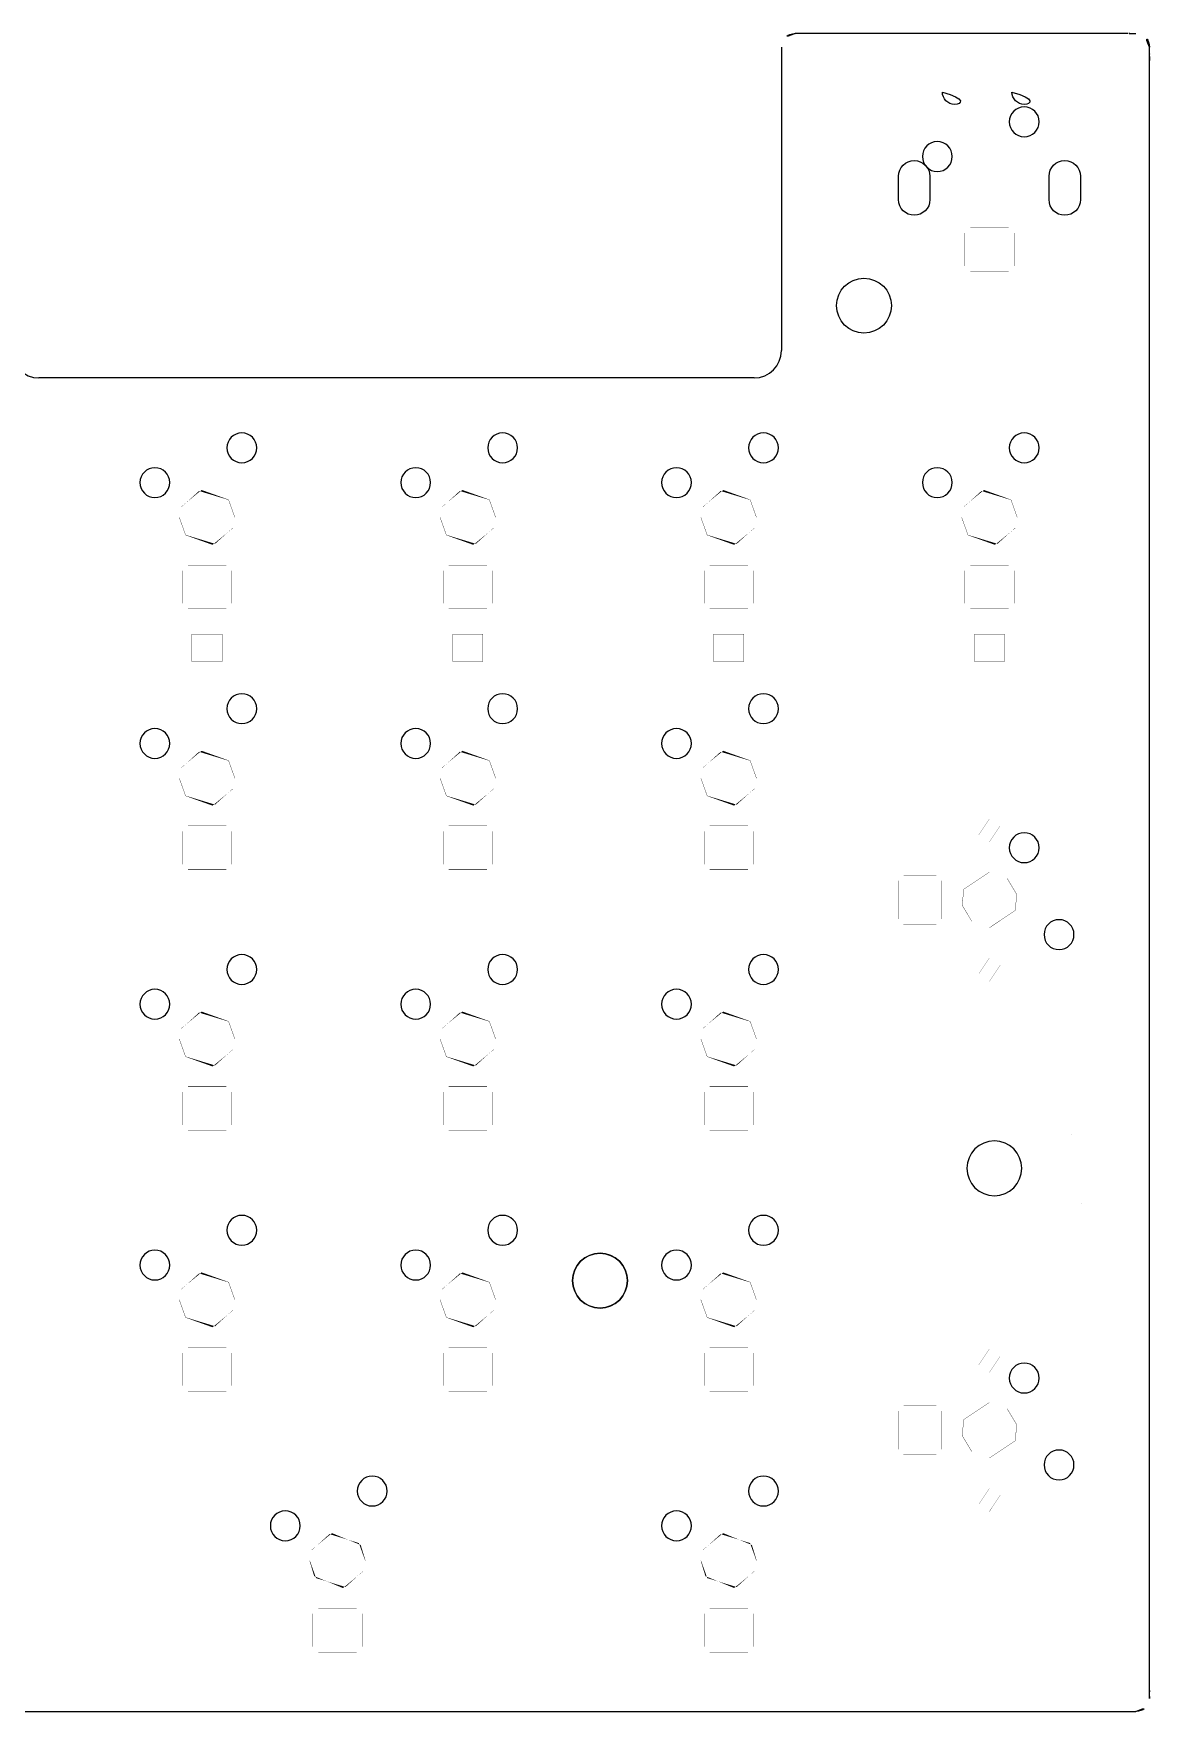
# Model space of a CAD drawing. Header units: millimetres. Extents: x 1963163760 to 1963164260, y 1135949646 to 1135950337.
# Drawn here: x 1963164178.8 to 1963164260.3, y 1135950041 to 1135950163.6 of the extents above; entities that cross this region are included whole.
import ezdxf

# ---------------------------------------------------------------- set-up
doc = ezdxf.new("R2010")
doc.units = ezdxf.units.MM

# ---------------------------------------------------------------- blocks, each defined once
blk = doc.blocks.new('*U20')
blk.add_lwpolyline([(1.45, 5.33, 1), (3.63, 5.33), (3.63, 5.33, 1), (1.45, 5.33)], format="xyb")
blk.add_lwpolyline([(1.45, 5.33, 1), (3.63, 5.33), (3.63, 5.33, 1), (1.45, 5.33)], format="xyb")
blk.add_lwpolyline([(1.45, 5.33, 1), (3.63, 5.33), (3.63, 5.33, 1), (1.45, 5.33)], format="xyb")
blk.add_lwpolyline([(1.45, 5.33, 1), (3.63, 5.33), (3.63, 5.33, 1), (1.45, 5.33)], format="xyb")
blk.add_lwpolyline([(1.45, 5.33, 1), (3.63, 5.33), (3.63, 5.33, 1), (1.45, 5.33)], format="xyb")
blk.add_lwpolyline([(-4.9, 2.79, 1), (-2.72, 2.79, 1)], format="xyb", close=True)
blk.add_lwpolyline([(-4.9, 2.79, 1), (-2.72, 2.79, 1)], format="xyb", close=True)
blk.add_lwpolyline([(-4.9, 2.79, 1), (-2.72, 2.79, 1)], format="xyb", close=True)
blk.add_lwpolyline([(-4.9, 2.79, 1), (-2.72, 2.79, 1)], format="xyb", close=True)
blk.add_lwpolyline([(-4.9, 2.79, 1), (-2.72, 2.79, 1)], format="xyb", close=True)
at = {"const_width": 0.0254}
for points in [[(-2.03, 0.25, 1), (2.03, 0.25, 1)], [(1.8, -3.63, 0.414193), (1.4, -3.23), (1.4, -3.23), (-1.4, -3.23, 0.003953), (-1.41, -3.23), (-1.41, -3.23, 0.40959), (-1.8, -3.63, 0.000096), (-1.8, -3.63), (-1.8, -3.63), (-1.8, -6.03), (-1.8, -6.03, 0.414193), (-1.4, -6.43), (-1.4, -6.43), (1.4, -6.43), (1.4, -6.43, 0.414193), (1.8, -6.03)], [(1.8, -3.63, 0.414193), (1.4, -3.23), (1.4, -3.23), (-1.4, -3.23, 0.003953), (-1.41, -3.23), (-1.41, -3.23, 0.40959), (-1.8, -3.63, 0.000096), (-1.8, -3.63), (-1.8, -3.63), (-1.8, -6.03), (-1.8, -6.03, 0.414193), (-1.4, -6.43), (-1.4, -6.43), (1.4, -6.43), (1.4, -6.43, 0.414193), (1.8, -6.03)]]:
    blk.add_lwpolyline(points, format="xyb", close=True, dxfattribs=at)
for points in [[(-5.93, 0.25, 1), (-4.23, 0.25), (-4.23, 0.25, 1), (-5.93, 0.25)], [(4.23, 0.25, 1), (5.93, 0.25), (5.93, 0.25, 1), (4.23, 0.25)]]:
    blk.add_lwpolyline(points, format="xyb", dxfattribs=at)
blk = doc.blocks.new('*U21')
at = {"color": 0, "linetype": 'ByBlock', "lineweight": -2, "transparency": 16777216}
for p in [(0, 0), (19.05, 0), (38.1, 0), (57.15, 0)]:
    blk.add_blockref('*U20', p, dxfattribs=at)
blk = doc.blocks.new('*U22')
blk.add_lwpolyline([(1.45, 5.33, 1), (3.63, 5.33), (3.63, 5.33, 1), (1.45, 5.33)], format="xyb")
blk.add_lwpolyline([(1.45, 5.33, 1), (3.63, 5.33), (3.63, 5.33, 1), (1.45, 5.33)], format="xyb")
blk.add_lwpolyline([(1.45, 5.33, 1), (3.63, 5.33), (3.63, 5.33, 1), (1.45, 5.33)], format="xyb")
blk.add_lwpolyline([(1.45, 5.33, 1), (3.63, 5.33), (3.63, 5.33, 1), (1.45, 5.33)], format="xyb")
blk.add_lwpolyline([(1.45, 5.33, 1), (3.63, 5.33), (3.63, 5.33, 1), (1.45, 5.33)], format="xyb")
blk.add_lwpolyline([(-4.9, 2.79, 1), (-2.72, 2.79, 1)], format="xyb", close=True)
blk.add_lwpolyline([(-4.9, 2.79, 1), (-2.72, 2.79, 1)], format="xyb", close=True)
blk.add_lwpolyline([(-4.9, 2.79, 1), (-2.72, 2.79, 1)], format="xyb", close=True)
blk.add_lwpolyline([(-4.9, 2.79, 1), (-2.72, 2.79, 1)], format="xyb", close=True)
blk.add_lwpolyline([(-4.9, 2.79, 1), (-2.72, 2.79, 1)], format="xyb", close=True)
at = {"const_width": 0.0254}
for points in [[(-2.03, 0.25, 1), (2.03, 0.25, 1)], [(1.8, -3.63, 0.414193), (1.4, -3.23), (1.4, -3.23), (-1.4, -3.23, 0.003953), (-1.41, -3.23), (-1.41, -3.23, 0.40959), (-1.8, -3.63, 0.000096), (-1.8, -3.63), (-1.8, -3.63), (-1.8, -6.03), (-1.8, -6.03, 0.414193), (-1.4, -6.43), (-1.4, -6.43), (1.4, -6.43), (1.4, -6.43, 0.414193), (1.8, -6.03)], [(1.8, -3.63, 0.414193), (1.4, -3.23), (1.4, -3.23), (-1.4, -3.23, 0.003953), (-1.41, -3.23), (-1.41, -3.23, 0.40959), (-1.8, -3.63, 0.000096), (-1.8, -3.63), (-1.8, -3.63), (-1.8, -6.03), (-1.8, -6.03, 0.414193), (-1.4, -6.43), (-1.4, -6.43), (1.4, -6.43), (1.4, -6.43, 0.414193), (1.8, -6.03)]]:
    blk.add_lwpolyline(points, format="xyb", close=True, dxfattribs=at)
for points in [[(-5.93, 0.25, 1), (-4.23, 0.25), (-4.23, 0.25, 1), (-5.93, 0.25)], [(4.23, 0.25, 1), (5.93, 0.25), (5.93, 0.25, 1), (4.23, 0.25)]]:
    blk.add_lwpolyline(points, format="xyb", dxfattribs=at)
blk = doc.blocks.new('*U23')
at = {"color": 0, "linetype": 'ByBlock', "lineweight": -2, "transparency": 16777216}
for p in [(0, 0), (19.05, 0), (38.1, 0)]:
    blk.add_blockref('*U22', p, dxfattribs=at)
blk = doc.blocks.new('*U24')
blk.add_lwpolyline([(1.45, 5.33, 1), (3.63, 5.33), (3.63, 5.33, 1), (1.45, 5.33)], format="xyb")
blk.add_lwpolyline([(1.45, 5.33, 1), (3.63, 5.33), (3.63, 5.33, 1), (1.45, 5.33)], format="xyb")
blk.add_lwpolyline([(1.45, 5.33, 1), (3.63, 5.33), (3.63, 5.33, 1), (1.45, 5.33)], format="xyb")
blk.add_lwpolyline([(1.45, 5.33, 1), (3.63, 5.33), (3.63, 5.33, 1), (1.45, 5.33)], format="xyb")
blk.add_lwpolyline([(1.45, 5.33, 1), (3.63, 5.33), (3.63, 5.33, 1), (1.45, 5.33)], format="xyb")
blk.add_lwpolyline([(-4.9, 2.79, 1), (-2.72, 2.79, 1)], format="xyb", close=True)
blk.add_lwpolyline([(-4.9, 2.79, 1), (-2.72, 2.79, 1)], format="xyb", close=True)
blk.add_lwpolyline([(-4.9, 2.79, 1), (-2.72, 2.79, 1)], format="xyb", close=True)
blk.add_lwpolyline([(-4.9, 2.79, 1), (-2.72, 2.79, 1)], format="xyb", close=True)
blk.add_lwpolyline([(-4.9, 2.79, 1), (-2.72, 2.79, 1)], format="xyb", close=True)
at = {"const_width": 0.0254}
for points in [[(-2.03, 0.25, 1), (2.03, 0.25, 1)], [(1.8, -3.63, 0.414193), (1.4, -3.23), (1.4, -3.23), (-1.4, -3.23, 0.003953), (-1.41, -3.23), (-1.41, -3.23, 0.40959), (-1.8, -3.63, 0.000096), (-1.8, -3.63), (-1.8, -3.63), (-1.8, -6.03), (-1.8, -6.03, 0.414193), (-1.4, -6.43), (-1.4, -6.43), (1.4, -6.43), (1.4, -6.43, 0.414193), (1.8, -6.03)], [(1.8, -3.63, 0.414193), (1.4, -3.23), (1.4, -3.23), (-1.4, -3.23, 0.003953), (-1.41, -3.23), (-1.41, -3.23, 0.40959), (-1.8, -3.63, 0.000096), (-1.8, -3.63), (-1.8, -3.63), (-1.8, -6.03), (-1.8, -6.03, 0.414193), (-1.4, -6.43), (-1.4, -6.43), (1.4, -6.43), (1.4, -6.43, 0.414193), (1.8, -6.03)]]:
    blk.add_lwpolyline(points, format="xyb", close=True, dxfattribs=at)
for points in [[(-5.93, 0.25, 1), (-4.23, 0.25), (-4.23, 0.25, 1), (-5.93, 0.25)], [(4.23, 0.25, 1), (5.93, 0.25), (5.93, 0.25, 1), (4.23, 0.25)]]:
    blk.add_lwpolyline(points, format="xyb", dxfattribs=at)
blk = doc.blocks.new('*U25')
at = {"color": 0, "linetype": 'ByBlock', "lineweight": -2, "transparency": 16777216}
for p in [(0, 0), (19.05, 0), (38.1, 0)]:
    blk.add_blockref('*U24', p, dxfattribs=at)
blk = doc.blocks.new('*U26')
blk.add_lwpolyline([(1.45, 5.33, 1), (3.63, 5.33), (3.63, 5.33, 1), (1.45, 5.33)], format="xyb")
blk.add_lwpolyline([(1.45, 5.33, 1), (3.63, 5.33), (3.63, 5.33, 1), (1.45, 5.33)], format="xyb")
blk.add_lwpolyline([(1.45, 5.33, 1), (3.63, 5.33), (3.63, 5.33, 1), (1.45, 5.33)], format="xyb")
blk.add_lwpolyline([(1.45, 5.33, 1), (3.63, 5.33), (3.63, 5.33, 1), (1.45, 5.33)], format="xyb")
blk.add_lwpolyline([(1.45, 5.33, 1), (3.63, 5.33), (3.63, 5.33, 1), (1.45, 5.33)], format="xyb")
blk.add_lwpolyline([(-4.9, 2.79, 1), (-2.72, 2.79, 1)], format="xyb", close=True)
blk.add_lwpolyline([(-4.9, 2.79, 1), (-2.72, 2.79, 1)], format="xyb", close=True)
blk.add_lwpolyline([(-4.9, 2.79, 1), (-2.72, 2.79, 1)], format="xyb", close=True)
blk.add_lwpolyline([(-4.9, 2.79, 1), (-2.72, 2.79, 1)], format="xyb", close=True)
blk.add_lwpolyline([(-4.9, 2.79, 1), (-2.72, 2.79, 1)], format="xyb", close=True)
at = {"const_width": 0.0254}
for points in [[(-2.03, 0.25, 1), (2.03, 0.25, 1)], [(1.8, -3.63, 0.414193), (1.4, -3.23), (1.4, -3.23), (-1.4, -3.23, 0.003953), (-1.41, -3.23), (-1.41, -3.23, 0.40959), (-1.8, -3.63, 0.000096), (-1.8, -3.63), (-1.8, -3.63), (-1.8, -6.03), (-1.8, -6.03, 0.414193), (-1.4, -6.43), (-1.4, -6.43), (1.4, -6.43), (1.4, -6.43, 0.414193), (1.8, -6.03)], [(1.8, -3.63, 0.414193), (1.4, -3.23), (1.4, -3.23), (-1.4, -3.23, 0.003953), (-1.41, -3.23), (-1.41, -3.23, 0.40959), (-1.8, -3.63, 0.000096), (-1.8, -3.63), (-1.8, -3.63), (-1.8, -6.03), (-1.8, -6.03, 0.414193), (-1.4, -6.43), (-1.4, -6.43), (1.4, -6.43), (1.4, -6.43, 0.414193), (1.8, -6.03)]]:
    blk.add_lwpolyline(points, format="xyb", close=True, dxfattribs=at)
for points in [[(-5.93, 0.25, 1), (-4.23, 0.25), (-4.23, 0.25, 1), (-5.93, 0.25)], [(4.23, 0.25, 1), (5.93, 0.25), (5.93, 0.25, 1), (4.23, 0.25)]]:
    blk.add_lwpolyline(points, format="xyb", dxfattribs=at)
blk = doc.blocks.new('*U27')
at = {"color": 0, "linetype": 'ByBlock', "lineweight": -2, "transparency": 16777216}
for p in [(0, 0), (19.05, 0), (38.1, 0)]:
    blk.add_blockref('*U26', p, dxfattribs=at)
blk = doc.blocks.new('*U28')
blk.add_lwpolyline([(1.45, 5.33, 1), (3.63, 5.33), (3.63, 5.33, 1), (1.45, 5.33)], format="xyb")
blk.add_lwpolyline([(1.45, 5.33, 1), (3.63, 5.33), (3.63, 5.33, 1), (1.45, 5.33)], format="xyb")
blk.add_lwpolyline([(1.45, 5.33, 1), (3.63, 5.33), (3.63, 5.33, 1), (1.45, 5.33)], format="xyb")
blk.add_lwpolyline([(1.45, 5.33, 1), (3.63, 5.33), (3.63, 5.33, 1), (1.45, 5.33)], format="xyb")
blk.add_lwpolyline([(1.45, 5.33, 1), (3.63, 5.33), (3.63, 5.33, 1), (1.45, 5.33)], format="xyb")
blk.add_lwpolyline([(-4.9, 2.79, 1), (-2.72, 2.79, 1)], format="xyb", close=True)
blk.add_lwpolyline([(-4.9, 2.79, 1), (-2.72, 2.79, 1)], format="xyb", close=True)
blk.add_lwpolyline([(-4.9, 2.79, 1), (-2.72, 2.79, 1)], format="xyb", close=True)
blk.add_lwpolyline([(-4.9, 2.79, 1), (-2.72, 2.79, 1)], format="xyb", close=True)
blk.add_lwpolyline([(-4.9, 2.79, 1), (-2.72, 2.79, 1)], format="xyb", close=True)
at = {"const_width": 0.0254}
for points in [[(-2.03, 0.25, 1), (2.03, 0.25, 1)], [(1.8, -3.63, 0.414193), (1.4, -3.23), (1.4, -3.23), (-1.4, -3.23, 0.003953), (-1.41, -3.23), (-1.41, -3.23, 0.40959), (-1.8, -3.63, 0.000096), (-1.8, -3.63), (-1.8, -3.63), (-1.8, -6.03), (-1.8, -6.03, 0.414193), (-1.4, -6.43), (-1.4, -6.43), (1.4, -6.43), (1.4, -6.43, 0.414193), (1.8, -6.03)], [(1.8, -3.63, 0.414193), (1.4, -3.23), (1.4, -3.23), (-1.4, -3.23, 0.003953), (-1.41, -3.23), (-1.41, -3.23, 0.40959), (-1.8, -3.63, 0.000096), (-1.8, -3.63), (-1.8, -3.63), (-1.8, -6.03), (-1.8, -6.03, 0.414193), (-1.4, -6.43), (-1.4, -6.43), (1.4, -6.43), (1.4, -6.43, 0.414193), (1.8, -6.03)]]:
    blk.add_lwpolyline(points, format="xyb", close=True, dxfattribs=at)
for points in [[(-5.93, 0.25, 1), (-4.23, 0.25), (-4.23, 0.25, 1), (-5.93, 0.25)], [(4.23, 0.25, 1), (5.93, 0.25), (5.93, 0.25, 1), (4.23, 0.25)]]:
    blk.add_lwpolyline(points, format="xyb", dxfattribs=at)
blk = doc.blocks.new('*U29')
at = {"color": 0, "linetype": 'ByBlock', "lineweight": -2, "transparency": 16777216}
for p in [(0, 0), (19.05, 0), (38.1, 0)]:
    blk.add_blockref('*U28', p, dxfattribs=at)

msp = doc.modelspace()

# ---------------------------------------------------------------- linework, layer by layer
for p, q in [((1963164233.429112, 1135950162.578822), (1963164233.429112, 1135950144.846884)), ((1963164254.490269, 1135950163.578768), (1963164250.335728, 1135950163.578822)), ((1963164258.64481, 1135950163.578559), (1963164254.490269, 1135950163.578768)), ((1963164258.755284, 1135950163.578681), (1963164258.64481, 1135950163.578559)), ((1963164260.310155, 1135950160.445227), (1963164260.30985, 1135950161.261939)), ((1963164260.310216, 1135950159.628485), (1963164260.310155, 1135950160.445227)), ((1963164260.310338, 1135950106.53963), (1963164260.310216, 1135950159.628485)), ((1963164233.429112, 1135950144.846884), (1963164233.429112, 1135950140.424263)), ((1963164227.388527, 1135950138.424263), (1963164179.198424, 1135950138.424263)), ((1963164231.429112, 1135950138.424263), (1963164227.388527, 1135950138.424263)), ((1963164260.310338, 1135950053.450751), (1963164260.310338, 1135950106.53963)), ((1963164254.61586, 1135950083.140985), (1963164254.61586, 1135950083.140985)), ((1963164255.315071, 1135950078.089941), (1963164255.315071, 1135950078.089941)), ((1963164260.310399, 1135950048.414122), (1963164260.310338, 1135950053.450751)), ((1963164260.310521, 1135950045.895816), (1963164260.310399, 1135950048.414122)), ((1963164260.310826, 1135950043.377509), (1963164260.310521, 1135950045.895816)), ((1963164260.310582, 1135950042.560736), (1963164260.310826, 1135950042.969134)), ((1963164260.310826, 1135950042.969134), (1963164260.310826, 1135950043.377509)), ((1963164018.52609, 1135950041.021862), (1963164259.31046, 1135950041.021862))]:
    msp.add_line(p, q)
at = {"linetype": 'ByBlock'}
for p, q in [((1963164250.335728, 1135950163.578822), (1963164234.429112, 1135950163.578822)), ((1963164258.866735, 1135950163.577765), (1963164259.31046, 1135950163.577765)), ((1963164260.31046, 1135950042.021862), (1963164260.31046, 1135950162.577765))]:
    msp.add_line(p, q, dxfattribs=at)
for points in [[(1963164245.186143, 1135950159.303638, 1), (1963164246.986143, 1135950159.303638, 1)], [(1963164250.266153, 1135950159.303638, 1), (1963164252.066153, 1135950159.303638, 1)], [(1963164244.276275, 1135950151.453638, -1), (1963164241.976275, 1135950151.453638), (1963164241.976275, 1135950153.153638, -1), (1963164244.276275, 1135950153.153638)], [(1963164255.276275, 1135950151.453638, -1), (1963164252.976275, 1135950151.453638), (1963164252.976275, 1135950153.153638, -1), (1963164255.276275, 1135950153.153638)], [(1963164251.166407, 1135950105.203308, 1), (1963164251.166407, 1135950103.018903, 1)], [(1963164251.166407, 1135950105.203308, 1), (1963164251.166407, 1135950103.018903, 1)], [(1963164251.166407, 1135950105.203308, 1), (1963164251.166407, 1135950103.018903, 1)], [(1963164251.166407, 1135950105.203308, 1), (1963164251.166407, 1135950103.018903, 1)], [(1963164251.166407, 1135950105.203308, 1), (1963164251.166407, 1135950103.018903, 1)], [(1963164253.706412, 1135950098.853295, 1), (1963164253.706412, 1135950096.668891, 1)], [(1963164253.706412, 1135950098.853295, 1), (1963164253.706412, 1135950096.668891, 1)], [(1963164253.706412, 1135950098.853295, 1), (1963164253.706412, 1135950096.668891, 1)], [(1963164253.706412, 1135950098.853295, 1), (1963164253.706412, 1135950096.668891, 1)], [(1963164253.706412, 1135950098.853295, 1), (1963164253.706412, 1135950096.668891, 1)], [(1963164246.982003, 1135950080.692259, 1), (1963164250.982003, 1135950080.692259, 1)], [(1963164246.982003, 1135950080.692259, 1), (1963164250.982003, 1135950080.692259, 1)], [(1963164246.982003, 1135950080.692259, 1), (1963164250.982003, 1135950080.692259, 1)], [(1963164246.982003, 1135950080.692259, 1), (1963164250.982003, 1135950080.692259, 1)], [(1963164246.982003, 1135950080.692259, 1), (1963164250.982003, 1135950080.692259, 1)], [(1963164218.178345, 1135950072.488042, 1), (1963164222.178345, 1135950072.488042, 1)], [(1963164218.178345, 1135950072.488042, 1), (1963164222.178345, 1135950072.488042, 1)], [(1963164218.178345, 1135950072.488042, 1), (1963164222.178345, 1135950072.488042, 1)], [(1963164218.178345, 1135950072.488042, 1), (1963164222.178345, 1135950072.488042, 1)], [(1963164218.178345, 1135950072.488042, 1), (1963164222.178345, 1135950072.488042, 1)], [(1963164251.166407, 1135950066.46823, 1), (1963164251.166407, 1135950064.283826, 1)], [(1963164251.166407, 1135950066.46823, 1), (1963164251.166407, 1135950064.283826, 1)], [(1963164251.166407, 1135950066.46823, 1), (1963164251.166407, 1135950064.283826, 1)], [(1963164251.166407, 1135950066.46823, 1), (1963164251.166407, 1135950064.283826, 1)], [(1963164251.166407, 1135950066.46823, 1), (1963164251.166407, 1135950064.283826, 1)], [(1963164253.706412, 1135950060.118217, 1), (1963164253.706412, 1135950057.933813, 1)], [(1963164253.706412, 1135950060.118217, 1), (1963164253.706412, 1135950057.933813, 1)], [(1963164253.706412, 1135950060.118217, 1), (1963164253.706412, 1135950057.933813, 1)], [(1963164253.706412, 1135950060.118217, 1), (1963164253.706412, 1135950057.933813, 1)], [(1963164253.706412, 1135950060.118217, 1), (1963164253.706412, 1135950057.933813, 1)], [(1963164202.44911, 1135950057.121011, 1), (1963164204.633514, 1135950057.121011, 1)], [(1963164202.44911, 1135950057.121011, 1), (1963164204.633514, 1135950057.121011, 1)], [(1963164202.44911, 1135950057.121011, 1), (1963164204.633514, 1135950057.121011, 1)], [(1963164202.44911, 1135950057.121011, 1), (1963164204.633514, 1135950057.121011, 1)], [(1963164202.44911, 1135950057.121011, 1), (1963164204.633514, 1135950057.121011, 1)], [(1963164231.024167, 1135950057.121011, 1), (1963164233.208571, 1135950057.121011, 1)], [(1963164231.024167, 1135950057.121011, 1), (1963164233.208571, 1135950057.121011, 1)], [(1963164231.024167, 1135950057.121011, 1), (1963164233.208571, 1135950057.121011, 1)], [(1963164231.024167, 1135950057.121011, 1), (1963164233.208571, 1135950057.121011, 1)], [(1963164231.024167, 1135950057.121011, 1), (1963164233.208571, 1135950057.121011, 1)], [(1963164196.099097, 1135950054.581006, 1), (1963164198.283502, 1135950054.581006, 1)], [(1963164196.099097, 1135950054.581006, 1), (1963164198.283502, 1135950054.581006, 1)], [(1963164196.099097, 1135950054.581006, 1), (1963164198.283502, 1135950054.581006, 1)], [(1963164196.099097, 1135950054.581006, 1), (1963164198.283502, 1135950054.581006, 1)], [(1963164196.099097, 1135950054.581006, 1), (1963164198.283502, 1135950054.581006, 1)], [(1963164224.674155, 1135950054.581007, 1), (1963164226.858559, 1135950054.581007, 1)], [(1963164224.674155, 1135950054.581007, 1), (1963164226.858559, 1135950054.581007, 1)], [(1963164224.674155, 1135950054.581007, 1), (1963164226.858559, 1135950054.581007, 1)], [(1963164224.674155, 1135950054.581007, 1), (1963164226.858559, 1135950054.581007, 1)], [(1963164224.674155, 1135950054.581007, 1), (1963164226.858559, 1135950054.581007, 1)]]:
    msp.add_lwpolyline(points, format="xyb", close=True)
for points in [[(1963164250.074205, 1135950157.133712, 1), (1963164252.25861, 1135950157.133712), (1963164252.25861, 1135950157.133712, 1), (1963164250.074205, 1135950157.133712)], [(1963164243.724192, 1135950154.593707, 1), (1963164245.908597, 1135950154.593707), (1963164245.908597, 1135950154.593707, 1), (1963164243.724192, 1135950154.593707)]]:
    msp.add_lwpolyline(points, format="xyb")
at = {"const_width": 0.0254}
for points in [[(1963164250.426377, 1135950148.999472, 0.4141931147), (1963164250.026402, 1135950149.399472), (1963164250.026402, 1135950149.399269), (1963164247.226402, 1135950149.399269, 0.0039531913), (1963164247.220078, 1135950149.399422), (1963164247.220078, 1135950149.399422, 0.4095896821), (1963164246.826402, 1135950148.999472), (1963164246.826402, 1135950148.999472, 0.0000959931), (1963164246.826402, 1135950148.999625), (1963164246.826402, 1135950148.999625), (1963164246.826402, 1135950148.999193), (1963164246.826402, 1135950146.599142, 0.4141931147), (1963164247.226402, 1135950146.199168), (1963164247.226402, 1135950146.199168), (1963164250.026402, 1135950146.199168), (1963164250.026402, 1135950146.198964, 0.4141931147), (1963164250.426377, 1135950146.598964), (1963164250.426377, 1135950146.598964), (1963164250.426377, 1135950148.999472)], [(1963164250.426377, 1135950148.999472, 0.4141931147), (1963164250.026402, 1135950149.399472), (1963164250.026402, 1135950149.399269), (1963164247.226402, 1135950149.399269, 0.0039531913), (1963164247.220078, 1135950149.399422), (1963164247.220078, 1135950149.399422, 0.4095896821), (1963164246.826402, 1135950148.999472), (1963164246.826402, 1135950148.999472, 0.0000959931), (1963164246.826402, 1135950148.999625), (1963164246.826402, 1135950148.999625), (1963164246.826402, 1135950148.999193), (1963164246.826402, 1135950146.599142, 0.4141931147), (1963164247.226402, 1135950146.199168), (1963164247.226402, 1135950146.199168), (1963164250.026402, 1135950146.199168), (1963164250.026402, 1135950146.198964, 0.4141931147), (1963164250.426377, 1135950146.598964), (1963164250.426377, 1135950146.598964), (1963164250.426377, 1135950148.999472)], [(1963164248.626402, 1135950106.231121, 1), (1963164248.626402, 1135950104.531095), (1963164248.626402, 1135950104.531095, 1), (1963164248.626402, 1135950106.231121)], [(1963164248.626402, 1135950096.0711, 1), (1963164248.626402, 1135950094.371075), (1963164248.626402, 1135950094.371075, 1), (1963164248.626402, 1135950096.0711)], [(1963164248.626402, 1135950067.496043, 1), (1963164248.626402, 1135950065.796018), (1963164248.626402, 1135950065.796018, 1), (1963164248.626402, 1135950067.496043)], [(1963164248.626402, 1135950057.336023, 1), (1963164248.626402, 1135950055.635997), (1963164248.626402, 1135950055.635997, 1), (1963164248.626402, 1135950057.336023)], [(1963164195.071284, 1135950052.041001, 1), (1963164196.77131, 1135950052.041001), (1963164196.77131, 1135950052.041001, 1), (1963164195.071284, 1135950052.041001)], [(1963164205.231304, 1135950052.041001, 1), (1963164206.93133, 1135950052.041001), (1963164206.93133, 1135950052.041001, 1), (1963164205.231304, 1135950052.041001)], [(1963164223.646341, 1135950052.041002, 1), (1963164225.346367, 1135950052.041002), (1963164225.346367, 1135950052.041002, 1), (1963164223.646341, 1135950052.041002)], [(1963164233.806362, 1135950052.041002, 1), (1963164235.506387, 1135950052.041002), (1963164235.506387, 1135950052.041002, 1), (1963164233.806362, 1135950052.041002)]]:
    msp.add_lwpolyline(points, format="xyb", dxfattribs=at)
for points in [[(1963164190.373768, 1135950117.716505), (1963164192.573768, 1135950117.716505), (1963164192.573768, 1135950119.716505), (1963164190.373768, 1135950119.716505)], [(1963164209.423806, 1135950117.716505), (1963164211.623806, 1135950117.716505), (1963164211.623806, 1135950119.716505), (1963164209.423806, 1135950119.716505)], [(1963164209.423806, 1135950117.716505), (1963164211.623806, 1135950117.716505), (1963164211.623806, 1135950119.716505), (1963164209.423806, 1135950119.716505)], [(1963164228.473794, 1135950117.716505), (1963164230.673794, 1135950117.716505), (1963164230.673794, 1135950119.716505), (1963164228.473794, 1135950119.716505)], [(1963164228.473794, 1135950117.716505), (1963164230.673794, 1135950117.716505), (1963164230.673794, 1135950119.716505), (1963164228.473794, 1135950119.716505)], [(1963164247.523882, 1135950117.716505), (1963164249.723882, 1135950117.716505), (1963164249.723882, 1135950119.716505), (1963164247.523882, 1135950119.716505)], [(1963164247.523882, 1135950117.716505), (1963164249.723882, 1135950117.716505), (1963164249.723882, 1135950119.716505), (1963164247.523882, 1135950119.716505)]]:
    msp.add_lwpolyline(points, close=True, dxfattribs=at)
for points in [[(1963164244.746671, 1135950098.501123, 0.4141931147), (1963164245.146671, 1135950098.901098), (1963164245.146468, 1135950098.901098), (1963164245.146468, 1135950101.701098, 0.0039531913), (1963164245.146621, 1135950101.707422), (1963164245.146621, 1135950101.707422, 0.4095896821), (1963164244.746671, 1135950102.101098, 0.0000959931), (1963164244.746824, 1135950102.101098), (1963164244.746392, 1135950102.101098), (1963164242.346341, 1135950102.101098, 0.4141931147), (1963164241.946367, 1135950101.701098), (1963164241.946367, 1135950101.701098), (1963164241.946367, 1135950098.901098), (1963164241.946163, 1135950098.901098, 0.4141931147), (1963164242.346163, 1135950098.501123)], [(1963164244.746671, 1135950098.501123, 0.4141931147), (1963164245.146671, 1135950098.901098), (1963164245.146468, 1135950098.901098), (1963164245.146468, 1135950101.701098, 0.0039531913), (1963164245.146621, 1135950101.707422), (1963164245.146621, 1135950101.707422, 0.4095896821), (1963164244.746671, 1135950102.101098, 0.0000959931), (1963164244.746824, 1135950102.101098), (1963164244.746392, 1135950102.101098), (1963164242.346341, 1135950102.101098, 0.4141931147), (1963164241.946367, 1135950101.701098), (1963164241.946367, 1135950101.701098), (1963164241.946367, 1135950098.901098), (1963164241.946163, 1135950098.901098, 0.4141931147), (1963164242.346163, 1135950098.501123)], [(1963164248.626402, 1135950102.333102, 1), (1963164248.626402, 1135950098.269094, 1)], [(1963164244.746671, 1135950059.766046, 0.4141931147), (1963164245.146671, 1135950060.16602), (1963164245.146468, 1135950060.16602), (1963164245.146468, 1135950062.96602, 0.0039531913), (1963164245.146621, 1135950062.972345), (1963164245.146621, 1135950062.972345, 0.4095896821), (1963164244.746671, 1135950063.36602, 0.0000959931), (1963164244.746824, 1135950063.36602), (1963164244.746392, 1135950063.36602), (1963164242.346341, 1135950063.36602, 0.4141931147), (1963164241.946367, 1135950062.96602), (1963164241.946367, 1135950062.96602), (1963164241.946367, 1135950060.16602), (1963164241.946163, 1135950060.16602, 0.4141931147), (1963164242.346163, 1135950059.766046)], [(1963164244.746671, 1135950059.766046, 0.4141931147), (1963164245.146671, 1135950060.16602), (1963164245.146468, 1135950060.16602), (1963164245.146468, 1135950062.96602, 0.0039531913), (1963164245.146621, 1135950062.972345), (1963164245.146621, 1135950062.972345, 0.4095896821), (1963164244.746671, 1135950063.36602, 0.0000959931), (1963164244.746824, 1135950063.36602), (1963164244.746392, 1135950063.36602), (1963164242.346341, 1135950063.36602, 0.4141931147), (1963164241.946367, 1135950062.96602), (1963164241.946367, 1135950062.96602), (1963164241.946367, 1135950060.16602), (1963164241.946163, 1135950060.16602, 0.4141931147), (1963164242.346163, 1135950059.766046)], [(1963164248.626402, 1135950063.598024, 1), (1963164248.626402, 1135950059.534016, 1)], [(1963164198.969303, 1135950052.041001, 1), (1963164203.033311, 1135950052.041001, 1)], [(1963164227.54436, 1135950052.041002, 1), (1963164231.608368, 1135950052.041002, 1)], [(1963164202.801282, 1135950048.16127, 0.4141931147), (1963164202.401307, 1135950048.56127), (1963164202.401307, 1135950048.561067), (1963164199.601307, 1135950048.561067, 0.0039531913), (1963164199.594982, 1135950048.56122), (1963164199.594982, 1135950048.56122, 0.4095896821), (1963164199.201307, 1135950048.16127, 0.0000959931), (1963164199.201307, 1135950048.161423), (1963164199.201307, 1135950048.160991), (1963164199.201307, 1135950045.76094, 0.4141931147), (1963164199.601307, 1135950045.360966), (1963164199.601307, 1135950045.360966), (1963164202.401307, 1135950045.360966), (1963164202.401307, 1135950045.360762, 0.4141931147), (1963164202.801282, 1135950045.760762)], [(1963164202.801282, 1135950048.16127, 0.4141931147), (1963164202.401307, 1135950048.56127), (1963164202.401307, 1135950048.561067), (1963164199.601307, 1135950048.561067, 0.0039531913), (1963164199.594982, 1135950048.56122), (1963164199.594982, 1135950048.56122, 0.4095896821), (1963164199.201307, 1135950048.16127, 0.0000959931), (1963164199.201307, 1135950048.161423), (1963164199.201307, 1135950048.160991), (1963164199.201307, 1135950045.76094, 0.4141931147), (1963164199.601307, 1135950045.360966), (1963164199.601307, 1135950045.360966), (1963164202.401307, 1135950045.360966), (1963164202.401307, 1135950045.360762, 0.4141931147), (1963164202.801282, 1135950045.760762)], [(1963164231.376339, 1135950048.161271, 0.4141931147), (1963164230.976364, 1135950048.561271), (1963164230.976364, 1135950048.561068), (1963164228.176364, 1135950048.561068, 0.0039531913), (1963164228.17004, 1135950048.56122), (1963164228.17004, 1135950048.56122, 0.4095896821), (1963164227.776364, 1135950048.161271, 0.0000959931), (1963164227.776364, 1135950048.161423), (1963164227.776364, 1135950048.160991), (1963164227.776364, 1135950045.760941, 0.4141931147), (1963164228.176364, 1135950045.360966), (1963164228.176364, 1135950045.360966), (1963164230.976364, 1135950045.360966), (1963164230.976364, 1135950045.360763, 0.4141931147), (1963164231.376339, 1135950045.760763)], [(1963164231.376339, 1135950048.161271, 0.4141931147), (1963164230.976364, 1135950048.561271), (1963164230.976364, 1135950048.561068), (1963164228.176364, 1135950048.561068, 0.0039531913), (1963164228.17004, 1135950048.56122), (1963164228.17004, 1135950048.56122, 0.4095896821), (1963164227.776364, 1135950048.161271, 0.0000959931), (1963164227.776364, 1135950048.161423), (1963164227.776364, 1135950048.160991), (1963164227.776364, 1135950045.760941, 0.4141931147), (1963164228.176364, 1135950045.360966), (1963164228.176364, 1135950045.360966), (1963164230.976364, 1135950045.360966), (1963164230.976364, 1135950045.360763, 0.4141931147), (1963164231.376339, 1135950045.760763)]]:
    msp.add_lwpolyline(points, format="xyb", close=True, dxfattribs=at)
for centre in [(1963164239.460168, 1135950143.705188), (1963164220.175826, 1135950072.488413)]:
    msp.add_circle(centre, 2)
at = {"linetype": 'ByBlock'}
for centre, start, end in [((1963164234.429112, 1135950162.578822), 90, 180), ((1963164259.31046, 1135950162.577765), 0, 90), ((1963164259.31046, 1135950042.021862), 270, 0)]:
    msp.add_arc(centre, 1, start, end, dxfattribs=at)
for centre, radius, start, end in [((1963164258.768143, 1135950158.36004), 5.218656, 88.91750077, 90.14118016), ((1963164258.15287, 1135950162.064691), 2.157636, 0.37310856, 1.86617388), ((1963164381.774835, 1135950161.425307), 121.465096, 179.82018813, 180.07705822), ((1963164222.381371, 1135950161.959627), 37.929276, 359.7686882, 0.17993481), ((1963164179.198424, 1135950140.424263), 2, 180, 270), ((1963164231.429112, 1135950140.424263), 2, 270, 0), ((1963164336.08346, 1135950042.390622), 75.773069, 179.87137376, 180.07726313), ((1963164257.064138, 1135950042.04438), 3.246444, 358.50951198, 359.50358935), ((1963164209.729268, 1135950042.15235), 50.581375, 359.84584245, 0.15415755)]:
    msp.add_arc(centre, radius, start, end)

# ---------------------------------------------------------------- block references
for name, p in [('*U21', (1963164191.476288, 1135950127.987141)), ('*U23', (1963164191.476288, 1135950108.937103)), ('*U25', (1963164191.476288, 1135950089.887065)), ('*U27', (1963164191.476288, 1135950089.887065)), ('*U29', (1963164191.476288, 1135950070.837027))]:
    msp.add_blockref(name, p, dxfattribs=at)

doc.saveas('drawing.dxf')
